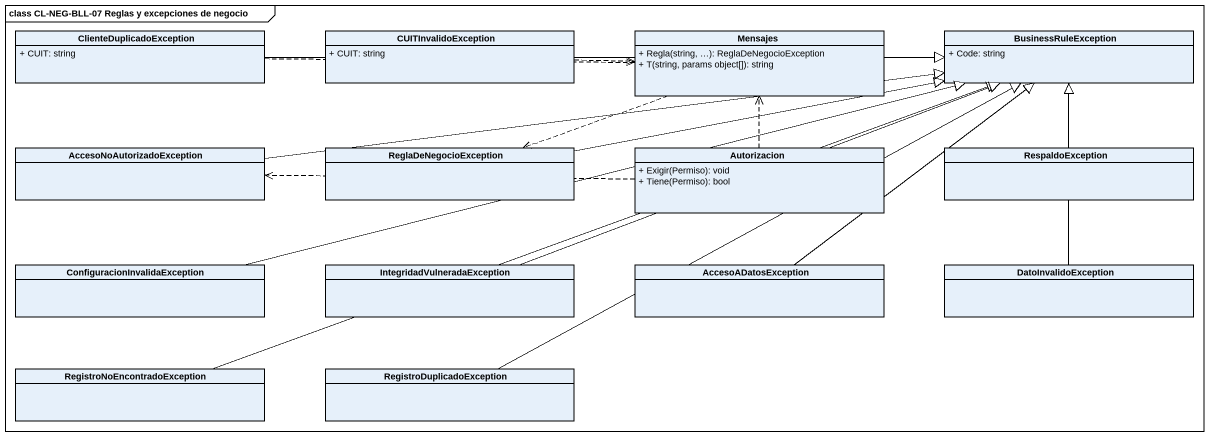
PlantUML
@startuml
mainframe class CL-NEG-BLL-07 Reglas y excepciones de negocio
hide circle
hide empty members
skinparam classAttributeIconSize 0
class ClienteDuplicadoException {
  + CUIT: string
}
class CUITInvalidoException {
  + CUIT: string
}
class Mensajes {
  + Regla(string, …): ReglaDeNegocioException
  + T(string, params object[]): string
}
class BusinessRuleException {
  + Code: string
}
class AccesoNoAutorizadoException
class ReglaDeNegocioException
class Autorizacion {
  + Exigir(Permiso): void
  + Tiene(Permiso): bool
}
class RespaldoException
class "ConfiguracionInvalidaException" as ConfiguracionInvalidaExcepti
class IntegridadVulneradaException
class AccesoADatosException
class DatoInvalidoException
class "RegistroNoEncontradoException" as RegistroNoEncontradoExceptio
class RegistroDuplicadoException
ClienteDuplicadoException .right.> Mensajes
ClienteDuplicadoException -right-|> BusinessRuleException
CUITInvalidoException .right.> Mensajes
CUITInvalidoException -right-|> BusinessRuleException
Mensajes .left.> ReglaDeNegocioException
AccesoNoAutorizadoException -right-|> BusinessRuleException
ReglaDeNegocioException -right-|> BusinessRuleException
Autorizacion .up.> Mensajes
Autorizacion .left.> AccesoNoAutorizadoException
RespaldoException -up-|> BusinessRuleException
ConfiguracionInvalidaExcepti -right-|> BusinessRuleException
IntegridadVulneradaException -right-|> BusinessRuleException
AccesoADatosException -up-|> BusinessRuleException
DatoInvalidoException -up-|> BusinessRuleException
RegistroNoEncontradoExceptio -right-|> BusinessRuleException
RegistroDuplicadoException -right-|> BusinessRuleException
@enduml
